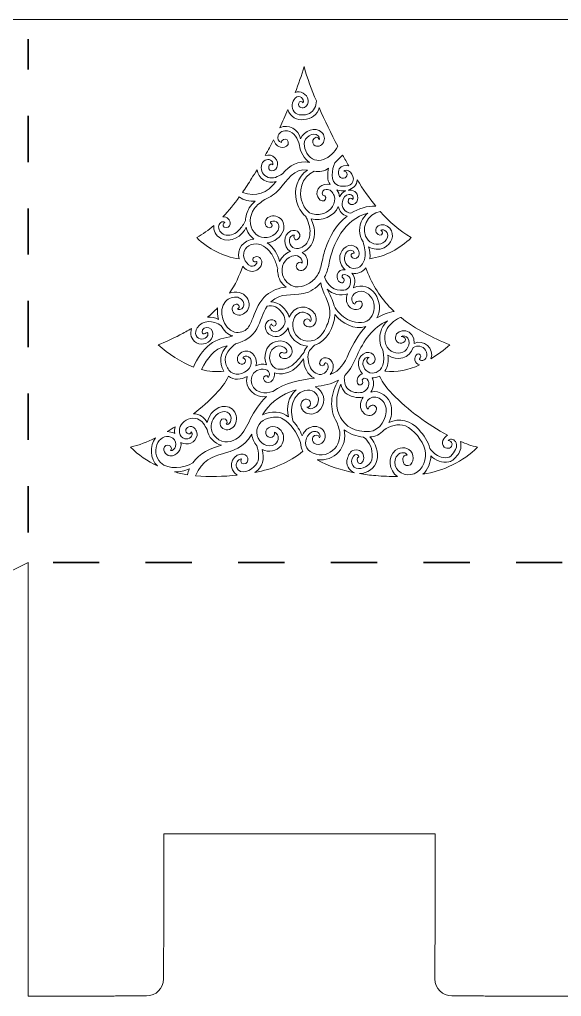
# Model space of a CAD drawing. Extents: x 8 to 992, y -718 to -282.
# Drawn here: x 504.6 to 745.9, y -717.6 to -282.5 of the extents above; entities that cross this region are included whole.
import ezdxf

# ---------------------------------------------------------------- set-up
doc = ezdxf.new("R2010")
doc.units = 0
doc.header["$MEASUREMENT"] = 0
doc.linetypes.add('AI-Linetype-1', pattern=[41.240002, 20.620001, -20.620001])
doc.linetypes.add('AI-Linetype-5', pattern=[41.240002, 20.620001, -20.620001])
doc.layers.add('Layer 1', color=7, linetype='Continuous')

# ---------------------------------------------------------------- blocks, each defined once
blk = doc.blocks.new('block 2')
at = {"layer": 'Layer 1', "lineweight": 0}
for points, knots in [([(515.73, -282.5), (515.73, -282.5), (265.73, -282.5), (265.73, -282.5), (265.73, -282.5), (259.42, -282.5), (259.42, -282.5), (259.42, -282.5), (27.54, -282.5), (27.54, -282.5), (27.54, -282.5), (27.54, -282.87), (27.54, -282.87), (27.54, -282.87), (26.18, -282.87), (26.18, -282.87), (26.18, -282.87), (25.18, -282.87), (25.18, -282.87), (25.18, -282.87), (7.77, -306.87), (7.77, -306.87), (7.77, -306.87), (7.77, -496.34), (7.77, -496.34), (7.77, -496.34), (25.18, -524.27), (25.18, -524.27), (25.18, -524.27), (25.32, -524.27), (25.32, -524.27), (25.32, -524.27), (26.18, -525.99), (26.18, -525.99), (26.18, -525.99), (34.86, -543.34), (34.86, -543.34), (34.86, -543.34), (85.76, -645.13), (85.76, -645.13), (85.76, -645.13), (85.76, -693.41), (85.76, -693.41), (85.76, -693.61), (85.77, -693.82), (85.77, -694.03), (85.63, -694.61), (85.55, -695.21), (85.55, -695.84), (85.55, -695.84), (85.55, -710.03), (85.55, -710.03), (85.55, -714.23), (88.95, -717.64), (93.15, -717.64), (93.15, -717.64), (107.35, -717.64), (107.35, -717.64), (107.77, -717.64), (108.17, -717.6), (108.57, -717.53), (109.02, -717.56), (109.47, -717.57), (109.93, -717.57), (109.93, -717.57), (182.44, -717.57), (182.44, -717.57), (182.85, -717.57), (183.25, -717.56), (183.65, -717.54), (184.03, -717.6), (184.41, -717.64), (184.8, -717.64), (184.8, -717.64), (199, -717.64), (199, -717.64), (203.2, -717.64), (206.61, -714.23), (206.61, -710.03), (206.61, -710.03), (206.61, -695.84), (206.61, -695.84), (206.61, -695.55), (206.59, -695.26), (206.55, -694.98), (206.59, -694.48), (206.61, -693.97), (206.61, -693.47), (206.61, -693.47), (206.61, -645.13), (206.61, -645.13), (206.61, -645.13), (257.49, -543.34), (257.49, -543.34), (257.49, -543.34), (259.42, -539.47), (259.42, -539.47), (259.42, -539.47), (267.05, -524.22), (267.05, -524.22), (267.05, -524.22), (267.05, -645.13), (267.05, -645.13), (267.05, -645.13), (363.74, -645.13), (363.75, -645.13), (364.02, -645.13), (364.29, -645.12), (364.55, -645.11), (365.04, -645.21), (365.55, -645.26), (366.07, -645.26), (366.07, -645.26), (380.27, -645.26), (380.27, -645.26), (384.47, -645.26), (387.87, -641.85), (387.87, -637.65), (387.87, -637.65), (387.87, -623.46), (387.87, -623.46), (387.87, -623.13), (387.85, -622.81), (387.81, -622.5), (387.84, -621.97), (387.86, -621.44), (387.86, -620.9), (387.86, -620.9), (387.86, -584.65), (387.86, -584.65), (387.86, -584.65), (508.4, -524.37), (508.4, -524.37), (508.4, -524.37), (508.4, -717.57), (508.4, -717.57), (508.4, -717.57), (544.66, -717.57), (544.66, -717.57), (545.56, -717.58), (546.45, -717.52), (547.33, -717.43), (547.33, -717.43), (561.11, -717.43), (561.11, -717.43), (565.31, -717.43), (568.72, -714.02), (568.72, -709.82), (568.72, -709.82), (568.72, -696.14), (568.72, -696.14), (568.82, -695.26), (568.87, -694.37), (568.88, -693.47), (568.88, -693.47), (568.88, -645.13), (568.88, -645.13), (568.88, -645.13), (689.73, -645.13), (689.73, -645.13), (689.73, -645.13), (689.73, -693.41), (689.73, -693.41), (689.73, -693.61), (689.74, -693.8), (689.74, -694), (689.63, -694.53), (689.56, -695.07), (689.56, -695.63), (689.56, -695.63), (689.56, -709.82), (689.56, -709.82), (689.56, -714.02), (692.97, -717.43), (697.17, -717.43), (697.17, -717.43), (711.26, -717.43), (711.26, -717.43), (712.13, -717.52), (713, -717.57), (713.89, -717.57), (713.89, -717.57), (750.19, -717.57), (750.19, -717.57), (750.19, -717.57), (750.19, -524.22), (750.19, -524.22), (750.19, -524.22), (871.01, -584.63), (871.01, -584.63), (871.01, -584.64), (871.02, -620.96), (871.01, -620.96), (871.01, -621.36), (871.02, -621.76), (871.04, -622.16), (870.99, -622.52), (870.96, -622.88), (870.96, -623.25), (870.96, -623.25), (870.96, -637.44), (870.96, -637.44), (870.96, -641.64), (874.36, -645.05), (878.56, -645.05), (878.56, -645.05), (892.76, -645.05), (892.76, -645.05), (892.87, -645.05), (892.97, -645.04), (893.07, -645.03), (893.77, -645.09), (894.47, -645.13), (895.18, -645.13), (895.18, -645.13), (991.86, -645.13), (991.86, -645.13), (991.86, -645.13), (991.86, -282.5), (991.86, -282.5), (991.86, -282.5), (515.73, -282.5), (515.73, -282.5)], [0, 0, 0, 0, 1, 1, 1, 2, 2, 2, 3, 3, 3, 4, 4, 4, 5, 5, 5, 6, 6, 6, 7, 7, 7, 8, 8, 8, 9, 9, 9, 10, 10, 10, 11, 11, 11, 12, 12, 12, 13, 13, 13, 14, 14, 14, 15, 15, 15, 16, 16, 16, 17, 17, 17, 18, 18, 18, 19, 19, 19, 20, 20, 20, 21, 21, 21, 22, 22, 22, 23, 23, 23, 24, 24, 24, 25, 25, 25, 26, 26, 26, 27, 27, 27, 28, 28, 28, 29, 29, 29, 30, 30, 30, 31, 31, 31, 32, 32, 32, 33, 33, 33, 34, 34, 34, 35, 35, 35, 36, 36, 36, 37, 37, 37, 38, 38, 38, 39, 39, 39, 40, 40, 40, 41, 41, 41, 42, 42, 42, 43, 43, 43, 44, 44, 44, 45, 45, 45, 46, 46, 46, 47, 47, 47, 48, 48, 48, 49, 49, 49, 50, 50, 50, 51, 51, 51, 52, 52, 52, 53, 53, 53, 54, 54, 54, 55, 55, 55, 56, 56, 56, 57, 57, 57, 58, 58, 58, 59, 59, 59, 60, 60, 60, 61, 61, 61, 62, 62, 62, 63, 63, 63, 64, 64, 64, 65, 65, 65, 66, 66, 66, 67, 67, 67, 68, 68, 68, 69, 69, 69, 70, 70, 70, 71, 71, 71, 72, 72, 72, 73, 73, 73, 74, 74, 74, 74]), ([(631.42, -321.72), (632.73, -321.16), (633.24, -319.68), (633.06, -318.35), (632.68, -315.61), (629.68, -313.98), (627.29, -315.04), (628.86, -311.23), (630.19, -307.34), (631.28, -303.36), (632.68, -308.64), (634.68, -313.74), (636.79, -318.77), (636.79, -320.99), (635.68, -323.27), (633.66, -324.3), (631.69, -325.3), (628.42, -325.44), (626.89, -323.57), (625.44, -321.8), (625.79, -318.99), (627.4, -317.45), (628.25, -316.63), (629.29, -316.49), (630.21, -317.28), (630.84, -317.8), (631.27, -318.79), (630.84, -319.55), (630.5, -318.87), (629.28, -318.78), (628.95, -319.73), (628.44, -321.23), (630.11, -322.28), (631.42, -321.72)], [0, 0, 0, 0, 1, 1, 1, 2, 2, 2, 3, 3, 3, 4, 4, 4, 5, 5, 5, 6, 6, 6, 7, 7, 7, 8, 8, 8, 9, 9, 9, 10, 10, 10, 11, 11, 11, 11]), ([(624.13, -322.64), (625.97, -329.37), (636.68, -328.07), (638.02, -321.7), (640.53, -327.55), (643.29, -333.3), (646.3, -338.91), (643.75, -344.14), (636.4, -348.42), (632.57, -342), (631.87, -340.76), (631.37, -339.25), (631.31, -337.81), (631.28, -335.21), (635.43, -332.07), (637.63, -334.24), (638.08, -334.73), (638.24, -335.48), (637.99, -336.1), (638.01, -335.37), (637.43, -334.87), (636.71, -334.96), (635.15, -335.15), (634.61, -337.23), (635.66, -338.31), (636.98, -339.67), (639.15, -338.74), (639.92, -337.29), (640.69, -335.84), (640.38, -333.96), (639.27, -332.77), (636.14, -329.7), (631.41, -332.17), (629.74, -335.59), (628.8, -331.51), (624.41, -328.83), (620.44, -330.69), (621.73, -328.03), (622.96, -325.35), (624.13, -322.64)], [0, 0, 0, 0, 1, 1, 1, 2, 2, 2, 3, 3, 3, 4, 4, 4, 5, 5, 5, 6, 6, 6, 7, 7, 7, 8, 8, 8, 9, 9, 9, 10, 10, 10, 11, 11, 11, 12, 12, 12, 13, 13, 13, 13]), ([(613.96, -345.18), (615.53, -344.29), (617.68, -345.18), (617.46, -347.16), (617.23, -346.9), (616.86, -346.77), (616.44, -346.94), (615.36, -347.37), (615.22, -348.86), (616.12, -349.58), (617.25, -350.49), (618.72, -349.43), (619.19, -348.34), (620.62, -345.14), (617.1, -341.98), (614, -343.05), (615.29, -340.75), (616.54, -338.42), (617.75, -336.07), (618.13, -337.81), (619.47, -339.29), (621.49, -339.42), (622.87, -339.51), (624.57, -338.63), (624.27, -337.02), (623.99, -335.44), (622.13, -335.31), (621.33, -336.52), (621.13, -336.81), (621.14, -337.09), (621.26, -337.32), (619.91, -337), (619.27, -335.4), (619.78, -334.17), (620.41, -332.48), (622.26, -331.83), (623.93, -332.09), (627.08, -332.59), (628.44, -335.68), (629.28, -338.49), (629.64, -341.47), (631.2, -344.49), (633.71, -346.15), (628.65, -345.13), (624.89, -347.55), (621.63, -351.17), (620.63, -351.75), (619.64, -352.4), (618.54, -352.79), (616.4, -353.56), (613.93, -352.74), (612.82, -350.73), (611.83, -348.95), (612.02, -346.24), (613.96, -345.18)], [0, 0, 0, 0, 1, 1, 1, 2, 2, 2, 3, 3, 3, 4, 4, 4, 5, 5, 5, 6, 6, 6, 7, 7, 7, 8, 8, 8, 9, 9, 9, 10, 10, 10, 11, 11, 11, 12, 12, 12, 13, 13, 13, 14, 14, 14, 15, 15, 15, 16, 16, 16, 17, 17, 17, 18, 18, 18, 18]), ([(648.48, -342.91), (649.37, -344.51), (650.27, -346.09), (651.19, -347.66), (649.67, -347.15), (647.87, -347.58), (646.99, -349), (646.06, -350.51), (646.63, -353.5), (648.92, -353.21), (650.78, -352.94), (651.09, -350.09), (648.98, -350.06), (649.48, -349.43), (650.45, -349.54), (651.09, -349.87), (652.32, -350.49), (653.22, -352.08), (653.25, -353.44), (653.35, -356.97), (648.88, -357.24), (646.46, -356.38), (642.56, -354.86), (643.75, -349.28), (645.07, -346.26), (646.15, -345.2), (647.22, -344.11), (648.24, -342.99), (648.32, -342.96), (648.4, -342.94), (648.48, -342.91)], [0, 0, 0, 0, 1, 1, 1, 2, 2, 2, 3, 3, 3, 4, 4, 4, 5, 5, 5, 6, 6, 6, 7, 7, 7, 8, 8, 8, 9, 9, 9, 10, 10, 10, 10]), ([(607.94, -353.32), (608.76, -352.01), (609.56, -350.69), (610.35, -349.37), (610.81, -353.24), (615.14, -356.02), (618.83, -354.66), (614.88, -359.97), (610.1, -361.51), (603.82, -359.61), (605.25, -357.55), (606.61, -355.44), (607.94, -353.32)], [0, 0, 0, 0, 1, 1, 1, 2, 2, 2, 3, 3, 3, 4, 4, 4, 4]), ([(627.96, -363.36), (628.6, -365.8), (629.89, -368.52), (631.98, -370.09), (632.26, -370.66), (632.57, -371.23), (632.8, -371.79), (633.31, -373.04), (633.7, -374.37), (633.87, -375.72), (634.17, -378.17), (633.67, -380.96), (631.89, -382.78), (630.27, -384.43), (627.3, -385.41), (625.59, -383.35), (624.78, -382.36), (624.41, -380.93), (625.02, -379.74), (625.43, -378.97), (626.02, -378.42), (627, -378.5), (626.68, -378.95), (626.76, -379.58), (626.99, -380.07), (627.2, -380.56), (627.93, -380.75), (628.37, -380.49), (629.45, -379.86), (629.7, -378.48), (629.03, -377.44), (628.26, -376.24), (626.59, -376.15), (625.4, -376.68), (621.7, -378.31), (622, -383.8), (625.19, -385.75), (623.02, -386.53), (621.36, -388.22), (620.42, -390.26), (619.46, -387.02), (617.74, -383.85), (614.86, -381.95), (617.91, -381.6), (621.07, -379.5), (622.08, -376.49), (622.68, -374.59), (622.27, -372.42), (620.73, -371.1), (619.23, -369.82), (616.85, -369.51), (615.19, -370.68), (613.61, -371.8), (613.35, -374.87), (615.72, -375.22), (617.09, -375.41), (617.64, -373.61), (616.29, -373.11), (615.95, -372.98), (616.51, -372.55), (616.59, -372.49), (617.58, -371.92), (618.96, -372.32), (619.63, -373.21), (620.78, -374.76), (619.72, -376.79), (618.47, -377.89), (615.64, -380.4), (611.41, -380.29), (609.01, -377.26), (606.64, -374.27), (606.92, -369.88), (609.06, -366.86), (610.27, -365.13), (612.05, -363.88), (613.75, -362.66), (616.3, -361.74), (618.49, -360.07), (620.34, -358), (623.62, -354.27), (627, -348.45), (632.79, -349.57), (628.39, -352.51), (626.53, -358.33), (627.96, -363.36)], [0, 0, 0, 0, 1, 1, 1, 2, 2, 2, 3, 3, 3, 4, 4, 4, 5, 5, 5, 6, 6, 6, 7, 7, 7, 8, 8, 8, 9, 9, 9, 10, 10, 10, 11, 11, 11, 12, 12, 12, 13, 13, 13, 14, 14, 14, 15, 15, 15, 16, 16, 16, 17, 17, 17, 18, 18, 18, 19, 19, 19, 20, 20, 20, 21, 21, 21, 22, 22, 22, 23, 23, 23, 24, 24, 24, 25, 25, 25, 26, 26, 26, 27, 27, 27, 28, 28, 28, 28]), ([(642.85, -356.04), (639.56, -354.85), (635.8, -358.09), (637.38, -361.51), (637.82, -362.47), (639.02, -363.68), (640.19, -363.2), (641.61, -362.62), (641.01, -360.69), (639.62, -360.7), (638.83, -359.51), (639.9, -358.23), (641.17, -358.13), (642.84, -357.94), (644.21, -359.45), (644.69, -360.91), (645.82, -364.38), (643.25, -367.74), (640.05, -368.82), (638.31, -369.4), (636.14, -369.54), (634.41, -368.84), (632.64, -368.14), (631.53, -366.26), (630.78, -364.6), (628.26, -359.35), (630.23, -352.39), (635.79, -350.08), (638.02, -350.45), (640.4, -350.03), (642.25, -348.69), (641.64, -351.1), (641.5, -353.84), (642.85, -356.04)], [0, 0, 0, 0, 1, 1, 1, 2, 2, 2, 3, 3, 3, 4, 4, 4, 5, 5, 5, 6, 6, 6, 7, 7, 7, 8, 8, 8, 9, 9, 9, 10, 10, 10, 11, 11, 11, 11]), ([(655, -353.92), (657.55, -357.98), (660.25, -361.94), (663.27, -365.66), (659.47, -365.38), (655.54, -366.69), (652.19, -368.8), (649.51, -368.47), (647.69, -366.12), (648.39, -363.49), (648.74, -362.13), (649.69, -360.51), (651.27, -360.41), (651.92, -360.37), (652.68, -360.63), (653.03, -361.21), (653.28, -361.63), (653.32, -362.29), (652.95, -362.65), (652.65, -361.86), (651.34, -361.67), (651.03, -362.7), (650.63, -364.04), (651.79, -365.17), (653.13, -364.9), (654.51, -364.63), (655.31, -363.15), (655.28, -361.84), (655.24, -359.41), (652.99, -358.23), (650.9, -358.51), (653.06, -357.83), (654.83, -356.22), (655, -353.92)], [0, 0, 0, 0, 1, 1, 1, 2, 2, 2, 3, 3, 3, 4, 4, 4, 5, 5, 5, 6, 6, 6, 7, 7, 7, 8, 8, 8, 9, 9, 9, 10, 10, 10, 11, 11, 11, 11]), ([(645.96, -358.42), (647.22, -358.85), (648.61, -358.98), (649.93, -358.74), (648.67, -359.21), (647.71, -360.26), (647.11, -361.46), (646.96, -360.38), (646.58, -359.32), (645.96, -358.42)], [0, 0, 0, 0, 1, 1, 1, 2, 2, 2, 3, 3, 3, 3]), ([(596.08, -372.89), (595.24, -373.02), (594.86, -374.33), (595.76, -374.93), (596.85, -375.64), (598.22, -374.84), (598.43, -373.62), (598.75, -371.79), (596.8, -370.28), (595.13, -370.39), (597.8, -367.62), (600.21, -364.62), (602.46, -361.51), (604.48, -362.97), (607.05, -363.53), (609.55, -363.45), (608.53, -364.31), (607.61, -365.29), (606.88, -366.44), (605.83, -368.12), (605.25, -370.1), (605.19, -372.08), (604.56, -373.61), (603.42, -375.1), (602.39, -376.2), (600.91, -377.79), (598.76, -378.9), (596.55, -378.51), (594.84, -378.21), (593.11, -376.68), (593.25, -374.81), (593.29, -373.42), (594.73, -371.83), (596.08, -372.89)], [0, 0, 0, 0, 1, 1, 1, 2, 2, 2, 3, 3, 3, 4, 4, 4, 5, 5, 5, 6, 6, 6, 7, 7, 7, 8, 8, 8, 9, 9, 9, 10, 10, 10, 11, 11, 11, 11]), ([(646.52, -365.84), (646.92, -367.81), (648.47, -369.53), (650.43, -370.03), (645.54, -373.76), (642.6, -379.2), (640.71, -384.92), (640.02, -387.03), (639.57, -389.18), (639.08, -391.34), (638.63, -393.34), (638.06, -395.34), (636.83, -397.02), (635.71, -398.54), (634.19, -399.8), (632.47, -400.59), (630.83, -401.34), (629.11, -401.53), (627.35, -401.58), (624.74, -400.68), (622.47, -399.02), (621.71, -396.16), (620.85, -392.92), (622.51, -389.02), (625.8, -387.9), (628.08, -387.05), (630.75, -388.35), (630.51, -390.99), (630.34, -390.71), (630.06, -390.53), (629.67, -390.55), (627.69, -390.7), (627.09, -393.25), (628.97, -394.13), (630.89, -395.03), (632.53, -393.12), (632.83, -391.38), (633.17, -389.38), (632.13, -387.28), (630.45, -386.19), (633.79, -384.95), (635.81, -381.53), (635.93, -378.06), (636.04, -375.71), (635.38, -373.46), (634.47, -371.31), (639.01, -372.6), (644.77, -370.2), (646.52, -365.84)], [0, 0, 0, 0, 1, 1, 1, 2, 2, 2, 3, 3, 3, 4, 4, 4, 5, 5, 5, 6, 6, 6, 7, 7, 7, 8, 8, 8, 9, 9, 9, 10, 10, 10, 11, 11, 11, 12, 12, 12, 13, 13, 13, 14, 14, 14, 15, 15, 15, 16, 16, 16, 16]), ([(657.58, -381.52), (658.3, -383.77), (658.7, -386.28), (658.36, -388.64), (657.93, -391.21), (656.18, -393.54), (653.36, -393.34), (651.01, -393.18), (649.26, -391.05), (649.28, -388.74), (649.28, -387.49), (649.82, -386.09), (650.99, -385.5), (651.98, -384.93), (653.41, -385.27), (653.68, -386.48), (653.67, -386.52), (653.66, -386.55), (653.66, -386.58), (653.01, -386.29), (652.06, -386.93), (652.3, -387.84), (652.71, -389.39), (654.73, -389.32), (655.47, -388.09), (656.28, -386.74), (655.69, -384.91), (654.53, -383.96), (651.54, -381.5), (647.83, -384.48), (647.29, -387.66), (646.9, -389.97), (647.81, -392.47), (649.55, -394.02), (648.02, -393.72), (646.41, -394.41), (646.11, -396.05), (645.84, -397.4), (646.2, -399), (647.5, -399.67), (648.83, -400.36), (649.98, -398.28), (648.64, -397.66), (648.27, -397.49), (648.21, -397.04), (648.25, -396.66), (648.31, -396.11), (648.56, -396.03), (649.1, -396.06), (650.1, -396.11), (651.45, -396.72), (651.83, -397.71), (652.23, -398.74), (652.01, -400.35), (651.54, -401.34), (651.05, -402.35), (650.13, -402.85), (649.06, -403.02), (644.81, -403.68), (641.58, -400.98), (640.47, -397.15), (641.3, -395.55), (641.88, -393.79), (642.3, -391.92), (644.13, -382.08), (649.19, -371.48), (659.65, -368.74), (658.73, -369.55), (657.95, -370.51), (657.38, -371.45), (655.52, -374.5), (655.48, -378.56), (657.58, -381.52)], [0, 0, 0, 0, 1, 1, 1, 2, 2, 2, 3, 3, 3, 4, 4, 4, 5, 5, 5, 6, 6, 6, 7, 7, 7, 8, 8, 8, 9, 9, 9, 10, 10, 10, 11, 11, 11, 12, 12, 12, 13, 13, 13, 14, 14, 14, 15, 15, 15, 16, 16, 16, 17, 17, 17, 18, 18, 18, 19, 19, 19, 20, 20, 20, 21, 21, 21, 22, 22, 22, 23, 23, 23, 24, 24, 24, 24]), ([(679.04, -379.64), (674.01, -384.58), (667.52, -387.95), (660.54, -389.09), (660.82, -387.32), (660.62, -385.47), (660.05, -383.76), (662.1, -384.94), (664.67, -385.2), (666.91, -384.18), (670.16, -382.7), (672.06, -378.31), (669.42, -375.39), (668.19, -374.03), (665.99, -373.3), (664.35, -374.4), (662.71, -375.5), (662.99, -378.08), (665, -378.53), (666.41, -378.85), (666.76, -376.76), (665.42, -376.36), (665.57, -376.41), (665.64, -376.21), (665.9, -376.13), (666.89, -375.87), (667.85, -376.65), (668.27, -377.49), (668.93, -378.82), (668.27, -380.43), (667.25, -381.37), (665.16, -383.31), (661.58, -382.8), (659.78, -380.75), (655.75, -376.31), (659.73, -368.55), (665.26, -368.03), (669.23, -372.57), (673.81, -376.62), (679.04, -379.64)], [0, 0, 0, 0, 1, 1, 1, 2, 2, 2, 3, 3, 3, 4, 4, 4, 5, 5, 5, 6, 6, 6, 7, 7, 7, 8, 8, 8, 9, 9, 9, 10, 10, 10, 11, 11, 11, 12, 12, 12, 13, 13, 13, 13]), ([(591.14, -374.18), (590.74, -376.52), (592.14, -378.82), (594.19, -379.98), (598.47, -382.36), (603.85, -379.16), (605.48, -374.98), (605.96, -377.02), (607.18, -379.01), (608.87, -380.27), (604.55, -380.6), (600.99, -384.82), (602.38, -389.15), (595.26, -388.06), (588.64, -384.67), (583.52, -379.64), (586.23, -378.07), (588.77, -376.22), (591.14, -374.18)], [0, 0, 0, 0, 1, 1, 1, 2, 2, 2, 3, 3, 3, 4, 4, 4, 5, 5, 5, 6, 6, 6, 6]), ([(600.58, -409.36), (598.64, -410.21), (599.05, -412.89), (600.7, -413.78), (602.61, -414.81), (604.9, -413.74), (606.03, -412.07), (607.2, -410.33), (607.05, -408.05), (605.84, -406.38), (604.14, -403.95), (600.79, -403.3), (598.12, -404.33), (600.61, -400.63), (602.56, -396.59), (603.97, -392.32), (605.19, -393.89), (606.91, -394.95), (608.89, -394.6), (610.74, -394.28), (612.4, -392.71), (612.48, -390.77), (612.56, -388.9), (610.67, -387.33), (608.95, -388.46), (607.78, -389.23), (608.96, -391.08), (610.13, -390.3), (610.44, -390.08), (610.2, -391.1), (610.17, -391.17), (609.74, -392.12), (608.57, -392.64), (607.58, -392.31), (606.15, -391.86), (605.08, -390.22), (604.63, -388.86), (603.6, -385.78), (605.67, -382.96), (608.79, -382.48), (611.91, -382.01), (614.83, -384.09), (616.57, -386.49), (617.59, -387.9), (618.3, -389.5), (618.85, -391.14), (619.09, -391.88), (619.33, -392.62), (619.57, -393.36), (619.51, -393.96), (619.5, -394.57), (619.56, -395.17), (619.81, -397.73), (621.18, -400.2), (623.28, -401.7), (620.05, -401.9), (616.95, -403.24), (614.48, -405.32), (611.35, -407.92), (610.01, -411.54), (608.59, -415.23), (607.97, -416.84), (607.29, -418.54), (606.19, -419.9), (604.8, -421.58), (602.57, -422.24), (600.32, -421.71), (595.38, -420.33), (592.7, -411.84), (596.35, -408.06), (597.69, -406.67), (599.79, -405.76), (601.74, -406.23), (603.26, -406.6), (604.75, -408.1), (604.43, -409.78), (604.24, -410.88), (603.06, -412.09), (601.89, -411.69), (601.62, -411.54), (601.52, -411.49), (601.75, -411.39), (603.13, -410.79), (601.95, -408.77), (600.58, -409.36)], [0, 0, 0, 0, 1, 1, 1, 2, 2, 2, 3, 3, 3, 4, 4, 4, 5, 5, 5, 6, 6, 6, 7, 7, 7, 8, 8, 8, 9, 9, 9, 10, 10, 10, 11, 11, 11, 12, 12, 12, 13, 13, 13, 14, 14, 14, 15, 15, 15, 16, 16, 16, 17, 17, 17, 18, 18, 18, 19, 19, 19, 20, 20, 20, 21, 21, 21, 22, 22, 22, 23, 23, 23, 24, 24, 24, 25, 25, 25, 26, 26, 26, 27, 27, 27, 28, 28, 28, 28]), ([(663.66, -415.43), (667.6, -408.71), (661.25, -398.02), (653.25, -402.07), (654.07, -400.04), (654.31, -397.1), (652.52, -395.47), (654.93, -395.94), (657.33, -395), (658.86, -393.11), (661.09, -399.54), (664.58, -405.43), (669.26, -410.41), (669.95, -411.14), (670.67, -411.85), (671.4, -412.54), (668.65, -412.9), (665.92, -414.07), (663.66, -415.43)], [0, 0, 0, 0, 1, 1, 1, 2, 2, 2, 3, 3, 3, 4, 4, 4, 5, 5, 5, 6, 6, 6, 6]), ([(633.36, -419.44), (636.49, -419.67), (637.49, -416.1), (636.22, -413.79), (633.24, -408.97), (626.68, -409.75), (624.69, -415.04), (623.61, -411.57), (620.31, -408.12), (616.47, -408.3), (621.37, -403.9), (625.46, -405.66), (631.06, -404.57), (633.99, -403.9), (636.8, -402.13), (638.69, -399.84), (639.41, -404.28), (642.66, -407.99), (642.83, -412.56), (642.89, -414.97), (642.19, -417.36), (641.13, -419.5), (639.2, -423.71), (636.05, -426.78), (631.13, -425.42), (627.28, -424.27), (625.28, -419.65), (626.68, -415.96), (627.51, -413.78), (629.6, -412.24), (631.97, -413.07), (632.99, -413.43), (633.99, -414.21), (634.38, -415.26), (634.61, -415.85), (634.64, -416.72), (633.99, -417.05), (633.96, -415.3), (631.51, -415.44), (631.16, -416.97), (630.86, -418.29), (632.16, -419.35), (633.36, -419.44)], [0, 0, 0, 0, 1, 1, 1, 2, 2, 2, 3, 3, 3, 4, 4, 4, 5, 5, 5, 6, 6, 6, 7, 7, 7, 8, 8, 8, 9, 9, 9, 10, 10, 10, 11, 11, 11, 12, 12, 12, 13, 13, 13, 14, 14, 14, 14]), ([(641.62, -402.61), (643.91, -404.89), (647.67, -405.77), (650.71, -404.63), (649.63, -406.74), (650.12, -409.49), (652.04, -410.97), (653.96, -412.44), (657.55, -411.77), (657.17, -408.83), (657.13, -408.44), (656.75, -408.07), (656.38, -407.97), (655.4, -407.65), (653.98, -408.16), (653.87, -409.27), (653.11, -408.97), (652.67, -408.15), (652.54, -407.37), (652.32, -405.94), (653.3, -404.7), (654.5, -404.06), (657.64, -402.38), (660.85, -404.78), (662.03, -407.71), (663.14, -410.48), (662.55, -414.06), (660.27, -416.08), (657.69, -418.38), (653.43, -417.58), (650.64, -416.1), (648.1, -414.74), (646, -412.55), (644.67, -409.98), (644.09, -407.47), (642.74, -405), (641.62, -402.61)], [0, 0, 0, 0, 1, 1, 1, 2, 2, 2, 3, 3, 3, 4, 4, 4, 5, 5, 5, 6, 6, 6, 7, 7, 7, 8, 8, 8, 9, 9, 9, 10, 10, 10, 11, 11, 11, 12, 12, 12, 12]), ([(593.2, -416.05), (591.72, -415.25), (589.93, -414.91), (588.24, -415.1), (589.84, -413.79), (591.37, -412.4), (592.81, -410.91), (592.5, -412.63), (592.71, -414.31), (593.2, -416.05)], [0, 0, 0, 0, 1, 1, 1, 2, 2, 2, 3, 3, 3, 3]), ([(600.83, -426.89), (604.84, -425.87), (608.27, -423.92), (610.31, -420.2), (612.09, -417), (612.71, -413.23), (614.81, -410.2), (616.04, -409.86), (617.43, -409.91), (618.58, -410.5), (620.52, -411.51), (622.42, -413.86), (622.78, -416.04), (622.98, -417.34), (622.62, -418.51), (621.78, -419.51), (621.13, -420.29), (620.22, -421.25), (619.19, -421.49), (618.28, -421.7), (617.24, -421.35), (616.62, -420.66), (616.1, -420.1), (615.78, -419.11), (616.34, -418.48), (616.57, -418.25), (616.83, -418.35), (616.83, -418.06), (616.84, -419.4), (618.94, -419.45), (618.92, -418.1), (618.89, -416.78), (617.66, -415.93), (616.38, -416.2), (615.03, -416.47), (614.09, -417.72), (614.01, -419.07), (613.83, -421.93), (616.74, -424.05), (619.43, -423.64), (621.37, -423.34), (623.18, -421.74), (624.17, -419.86), (624.83, -424.14), (628.34, -427.67), (632.87, -427.95), (632.11, -428.74), (631.52, -429.65), (631.27, -430.73), (630.19, -432.09), (629.17, -433.49), (627.97, -434.75), (626.84, -435.93), (625.53, -437.01), (624, -437.62), (622.34, -438.28), (620.09, -438.63), (618.45, -437.75), (615.27, -436.04), (615.1, -430.78), (617.92, -428.7), (619.18, -427.76), (620.86, -427.57), (622.24, -428.37), (622.79, -428.69), (623.47, -429.26), (623.61, -429.92), (623.84, -430.95), (622.83, -431.32), (622.04, -430.92), (620.67, -430.21), (619.73, -432.19), (620.97, -433), (622.5, -434.01), (624.66, -433.51), (625.57, -431.9), (626.5, -430.27), (625.85, -428.43), (624.56, -427.2), (621.84, -424.61), (617.49, -425.39), (615.33, -428.27), (613.66, -430.5), (613.47, -433.68), (614.58, -436.23), (613.04, -435.82), (611.31, -436), (609.87, -436.69), (610.84, -433.56), (608.48, -429.71), (604.97, -430.22), (603.07, -430.53), (601.2, -432.36), (601.68, -434.42), (601.92, -435.46), (602.93, -436.24), (604.01, -435.95), (604.85, -435.74), (605.59, -434.74), (605.05, -433.92), (604.81, -433.57), (604.38, -433.3), (603.96, -433.38), (604.41, -432.44), (605.71, -432.13), (606.57, -432.69), (608.01, -433.56), (608.1, -435.47), (607.46, -436.85), (606.1, -439.78), (601.44, -441.7), (598.7, -439.5), (597.47, -438.52), (596.62, -436.74), (596.3, -435.23), (595.63, -431.77), (598.29, -428.86), (600.83, -426.89)], [0, 0, 0, 0, 1, 1, 1, 2, 2, 2, 3, 3, 3, 4, 4, 4, 5, 5, 5, 6, 6, 6, 7, 7, 7, 8, 8, 8, 9, 9, 9, 10, 10, 10, 11, 11, 11, 12, 12, 12, 13, 13, 13, 14, 14, 14, 15, 15, 15, 16, 16, 16, 17, 17, 17, 18, 18, 18, 19, 19, 19, 20, 20, 20, 21, 21, 21, 22, 22, 22, 23, 23, 23, 24, 24, 24, 25, 25, 25, 26, 26, 26, 27, 27, 27, 28, 28, 28, 29, 29, 29, 30, 30, 30, 31, 31, 31, 32, 32, 32, 33, 33, 33, 34, 34, 34, 35, 35, 35, 36, 36, 36, 37, 37, 37, 38, 38, 38, 39, 39, 39, 39]), ([(575.95, -423.01), (577.73, -422.09), (579.49, -421.1), (581.21, -420.05), (580.34, -422.39), (580.98, -425.1), (583.33, -426.44), (585.96, -427.94), (589.63, -426.66), (590.53, -423.7), (590.99, -422.23), (590.51, -420.37), (588.92, -419.84), (587.49, -419.36), (585.62, -420.04), (585.87, -421.78), (585.96, -422.38), (586.77, -422.71), (587.27, -422.4), (587.52, -422.24), (587.86, -421.83), (588.18, -421.94), (588.65, -422.11), (588.5, -422.87), (588.37, -423.23), (587.4, -425.44), (584.23, -425.42), (583.23, -423.23), (582.71, -422.1), (583.05, -420.85), (583.69, -419.86), (586.11, -416.12), (591, -416.45), (594.28, -418.75), (595.45, -420.97), (597.24, -422.83), (599.58, -423.45), (596.05, -424.36), (592.4, -424.87), (589.4, -427.17), (586.15, -429.73), (583.66, -433.49), (582.07, -437.29), (576.3, -435.09), (570.96, -431.37), (566.33, -427.39), (569.6, -426.06), (572.82, -424.63), (575.95, -423.01)], [0, 0, 0, 0, 1, 1, 1, 2, 2, 2, 3, 3, 3, 4, 4, 4, 5, 5, 5, 6, 6, 6, 7, 7, 7, 8, 8, 8, 9, 9, 9, 10, 10, 10, 11, 11, 11, 12, 12, 12, 13, 13, 13, 14, 14, 14, 15, 15, 15, 16, 16, 16, 16]), ([(644.19, -436.2), (643.91, -434.67), (642.79, -433.34), (641.19, -433.15), (639.62, -432.96), (638.21, -434.11), (638.24, -435.71), (638.27, -437.16), (640.53, -437.11), (640.5, -435.65), (640.48, -435.05), (641.4, -435.51), (641.59, -435.71), (642.63, -437.07), (641.71, -439.08), (640.43, -439.94), (638.43, -441.34), (635.93, -440.2), (634.66, -438.37), (633.33, -436.46), (632.66, -433.23), (633.26, -430.96), (633.65, -429.5), (634.96, -428.6), (635.99, -427.6), (641.45, -425.91), (644.73, -419.37), (645.07, -413.88), (647.98, -418.09), (653.84, -420.7), (658.85, -419.28), (655.44, -422.75), (653.11, -427.03), (651.12, -431.42), (649.34, -435.45), (647.32, -439.03), (642.98, -440.62), (643.97, -439.39), (644.48, -437.8), (644.19, -436.2)], [0, 0, 0, 0, 1, 1, 1, 2, 2, 2, 3, 3, 3, 4, 4, 4, 5, 5, 5, 6, 6, 6, 7, 7, 7, 8, 8, 8, 9, 9, 9, 10, 10, 10, 11, 11, 11, 12, 12, 12, 13, 13, 13, 13]), ([(666.33, -429.55), (669.23, -441.38), (658.65, -442.45), (657.54, -436.15), (657.32, -434.62), (658.48, -432.43), (660.26, -433.04), (658.6, -433.65), (659.12, -436.18), (660.94, -436.08), (662.5, -436.01), (663.21, -434.16), (662.79, -432.85), (662.28, -431.23), (660.56, -430.51), (658.96, -430.86), (654.72, -432.01), (654.45, -437.56), (657.36, -440.24), (655.49, -440.66), (654.44, -442.76), (655.11, -444.53), (655.62, -445.96), (657.89, -445.02), (657.3, -443.62), (656.9, -442.69), (657.94, -442.09), (658.75, -442.35), (659.81, -442.69), (660.21, -443.89), (660.15, -444.9), (660.02, -446.9), (658.41, -448.5), (656.45, -448.68), (654.36, -448.89), (651.61, -448.31), (650.35, -446.52), (649.71, -445.62), (649.38, -444.55), (649.27, -443.46), (649.26, -442.74), (649.06, -441.71), (649.49, -440.99), (652, -438.57), (653.48, -435.33), (654.92, -432.15), (657.72, -425.83), (661.88, -419.52), (668.46, -416.72), (667.21, -417.9), (666.2, -419.34), (665.61, -420.96), (664.57, -423.82), (664.76, -427.06), (666.33, -429.55)], [0, 0, 0, 0, 1, 1, 1, 2, 2, 2, 3, 3, 3, 4, 4, 4, 5, 5, 5, 6, 6, 6, 7, 7, 7, 8, 8, 8, 9, 9, 9, 10, 10, 10, 11, 11, 11, 12, 12, 12, 13, 13, 13, 14, 14, 14, 15, 15, 15, 16, 16, 16, 17, 17, 17, 18, 18, 18, 18]), ([(687.82, -433.62), (689.46, -429.23), (684.57, -424.59), (680.28, -426.75), (680.84, -420.2), (672.57, -419.42), (671.95, -423.97), (671.75, -426.25), (674.55, -427.66), (676.12, -425.89), (677.04, -424.68), (675.68, -423.66), (674.54, -423.7), (675.55, -423.05), (676.96, -423.47), (677.55, -424.47), (678.32, -425.69), (678.16, -427.25), (677.54, -428.48), (676.11, -431.32), (672.67, -431.78), (670.12, -430.16), (667.13, -428.27), (666.53, -424.2), (667.87, -421.11), (668.99, -418.53), (671.33, -416.59), (673.86, -415.33), (674.07, -415.3), (674.29, -415.27), (674.5, -415.24), (681, -420.48), (688.52, -424.27), (696.23, -427.39), (693.63, -429.62), (690.81, -431.77), (687.82, -433.62)], [0, 0, 0, 0, 1, 1, 1, 2, 2, 2, 3, 3, 3, 4, 4, 4, 5, 5, 5, 6, 6, 6, 7, 7, 7, 8, 8, 8, 9, 9, 9, 10, 10, 10, 11, 11, 11, 12, 12, 12, 12]), ([(595.63, -439.14), (592.19, -439.57), (588.82, -439.26), (585.56, -438.42), (588.73, -433.09), (590.42, -429.35), (597.03, -427.83), (593.86, -431.05), (593.23, -435.25), (595.63, -439.14)], [0, 0, 0, 0, 1, 1, 1, 2, 2, 2, 3, 3, 3, 3]), ([(668.67, -431.99), (672.53, -434.77), (678.54, -433.44), (679.93, -428.6), (681.78, -427.44), (684.24, -427.91), (685.38, -429.76), (686.02, -430.77), (686.42, -432.31), (685.6, -433.33), (685.16, -433.89), (684.33, -434.4), (683.61, -434.37), (682.86, -434.33), (682.33, -433.7), (683.02, -433.14), (683.92, -432.42), (682.69, -430.9), (681.74, -431.56), (679.59, -433.04), (680.71, -435.66), (682.73, -436.36), (677.88, -438.56), (672.69, -439.77), (667.31, -439.18), (668.65, -437.08), (669.08, -434.45), (668.67, -431.99)], [0, 0, 0, 0, 1, 1, 1, 2, 2, 2, 3, 3, 3, 4, 4, 4, 5, 5, 5, 6, 6, 6, 7, 7, 7, 8, 8, 8, 9, 9, 9, 9]), ([(617.36, -448.18), (615.64, -448.74), (613.79, -448.95), (612.08, -448.5), (606.32, -447.13), (606.11, -439.18), (612.18, -438.21), (613.3, -438.07), (614.84, -438.25), (615.53, -439.26), (616.02, -439.99), (616.01, -441.06), (615.44, -441.75), (615.38, -441.77), (615.34, -441.79), (615.31, -441.82), (614.92, -440.67), (613.08, -441.18), (613.21, -442.48), (613.38, -444.11), (615.26, -444.59), (616.5, -443.8), (617.81, -442.97), (618.31, -441.27), (618.07, -439.81), (621.02, -441), (624.84, -439.88), (627.21, -437.98), (628.71, -436.77), (629.91, -435.27), (631, -433.69), (631.19, -437.24), (632.7, -440.75), (635.95, -442.27), (629.35, -443.04), (622.83, -444.08), (617.36, -448.18)], [0, 0, 0, 0, 1, 1, 1, 2, 2, 2, 3, 3, 3, 4, 4, 4, 5, 5, 5, 6, 6, 6, 7, 7, 7, 8, 8, 8, 9, 9, 9, 10, 10, 10, 11, 11, 11, 12, 12, 12, 12]), ([(595.53, -460.31), (594.34, -460.32), (593.72, -461.58), (593.86, -462.63), (594.19, -464.97), (597, -465.87), (598.88, -464.72), (600.8, -463.55), (601.59, -461.02), (601.06, -458.88), (600.5, -456.63), (598.66, -455.01), (596.32, -454.84), (592.15, -454.56), (588.94, -458.18), (588.17, -462.03), (586.97, -459.75), (584.65, -458.07), (582.02, -458.06), (585.55, -455.37), (588.95, -452.48), (591.99, -449.25), (594.2, -446.9), (596.29, -444.37), (597.62, -441.41), (600.01, -443.23), (603.31, -442.96), (605.89, -441.52), (604.55, -446.73), (609.52, -451.26), (614.55, -450.47), (611.43, -453.37), (609.27, -456.79), (607.34, -460.56), (605.91, -463.38), (604.46, -466.43), (602.11, -468.6), (599.13, -470.86), (595.39, -471.65), (592.14, -468.7), (590.09, -466.84), (589.43, -463.99), (590.38, -461.4), (591.28, -458.94), (594.18, -456.24), (597.01, -457.35), (598.41, -457.9), (599.03, -459.51), (598.74, -460.92), (598.56, -461.88), (597.67, -463.21), (596.56, -462.8), (597.56, -461.99), (596.79, -460.27), (595.53, -460.31)], [0, 0, 0, 0, 1, 1, 1, 2, 2, 2, 3, 3, 3, 4, 4, 4, 5, 5, 5, 6, 6, 6, 7, 7, 7, 8, 8, 8, 9, 9, 9, 10, 10, 10, 11, 11, 11, 12, 12, 12, 13, 13, 13, 14, 14, 14, 15, 15, 15, 16, 16, 16, 17, 17, 17, 18, 18, 18, 18]), ([(633.52, -467.14), (634.56, -466.08), (636.29, -465.51), (637.6, -466.45), (638.37, -466.98), (638.64, -468.03), (638.2, -468.86), (637.96, -467.32), (635.99, -467.26), (635.27, -468.46), (634.7, -469.37), (635.02, -470.57), (635.83, -471.23), (636.8, -472.02), (638.21, -471.84), (639.18, -471.15), (640.98, -469.87), (641.16, -467.14), (639.84, -465.46), (638.36, -463.59), (635.63, -463.3), (633.6, -464.35), (632.17, -465.09), (631.08, -466.38), (630.44, -467.86), (629.5, -465.52), (628.1, -463.32), (626.44, -461.48), (625.72, -458.76), (625.42, -455.98), (626.26, -453.29), (627.17, -450.45), (629.64, -447.67), (632.81, -447.56), (635.7, -447.46), (638.36, -449.78), (637.62, -452.79), (637.29, -454.17), (636.26, -455.42), (634.84, -455.75), (634.03, -455.94), (633.13, -455.78), (632.59, -455.11), (633.92, -455.35), (634.57, -453.69), (633.99, -452.67), (632.95, -450.69), (630.45, -451.62), (629.97, -453.47), (629.46, -455.47), (631.05, -457.48), (632.92, -458.03), (635.08, -458.66), (637.45, -457.63), (638.77, -455.88), (641.29, -452.58), (640.04, -447.75), (636.27, -446.07), (639.83, -445.58), (643.42, -444.88), (646.57, -443.13), (643.23, -448.68), (642.2, -456.16), (645.93, -461.81), (646.21, -462.75), (646.59, -463.69), (646.83, -464.63), (649.2, -472.61), (641.25, -479.52), (633.97, -474.97), (631.4, -473.2), (631.4, -469.31), (633.52, -467.14)], [0, 0, 0, 0, 1, 1, 1, 2, 2, 2, 3, 3, 3, 4, 4, 4, 5, 5, 5, 6, 6, 6, 7, 7, 7, 8, 8, 8, 9, 9, 9, 10, 10, 10, 11, 11, 11, 12, 12, 12, 13, 13, 13, 14, 14, 14, 15, 15, 15, 16, 16, 16, 17, 17, 17, 18, 18, 18, 19, 19, 19, 20, 20, 20, 21, 21, 21, 22, 22, 22, 23, 23, 23, 24, 24, 24, 24]), ([(698.97, -470.99), (699.51, -472.27), (699.05, -473.72), (698.32, -474.82), (697.75, -475.69), (696.86, -476.97), (695.87, -477.39), (693.74, -478.28), (690.96, -477.14), (689.34, -475.74), (688.6, -475.1), (687.95, -474.34), (687.38, -473.55), (686.57, -470.29), (684.67, -467.59), (682.37, -465.14), (679.06, -461.35), (673.73, -459.78), (669.06, -461.98), (670.16, -459.68), (670.65, -457.09), (670.05, -454.58), (669.21, -450.57), (665.16, -447.35), (661.03, -448.44), (662.34, -446.61), (662.75, -444.02), (661.57, -442.12), (662.73, -442.17), (663.89, -441.89), (664.91, -441.35), (666.24, -444.33), (668.34, -446.88), (670.56, -449.25), (677.75, -456.63), (686.19, -462.73), (695.23, -467.7), (693.29, -468.47), (692.13, -471.3), (693.74, -472.93), (694.96, -474.13), (697.46, -473.35), (697.19, -471.46), (697.08, -470.65), (696.29, -470.1), (695.54, -470.04), (696.6, -468.79), (698.45, -469.66), (698.97, -470.99)], [0, 0, 0, 0, 1, 1, 1, 2, 2, 2, 3, 3, 3, 4, 4, 4, 5, 5, 5, 6, 6, 6, 7, 7, 7, 8, 8, 8, 9, 9, 9, 10, 10, 10, 11, 11, 11, 12, 12, 12, 13, 13, 13, 14, 14, 14, 15, 15, 15, 16, 16, 16, 16]), ([(624.41, -459.51), (621.33, -456.93), (616.47, -456.68), (612.82, -458.51), (615.53, -453.95), (619.88, -450.39), (624.8, -448.42), (625.77, -448.03), (626.77, -447.72), (627.78, -447.46), (624.31, -450.3), (623.25, -455.3), (624.41, -459.51)], [0, 0, 0, 0, 1, 1, 1, 2, 2, 2, 3, 3, 3, 4, 4, 4, 4]), ([(647.66, -444.87), (647.94, -446.33), (648.61, -447.75), (649.67, -448.78), (651.49, -450.51), (655.2, -451.21), (657.61, -450.71), (656.34, -452.38), (655.97, -454.86), (657.04, -456.74), (657.91, -458.27), (659.67, -459.34), (661.43, -458.7), (662.74, -458.23), (664.34, -456.23), (663.17, -454.87), (662.02, -453.54), (660.11, -454.62), (659.78, -456.04), (658.72, -455.32), (658.77, -453.86), (659.24, -452.81), (660.06, -451), (662.05, -450.34), (663.9, -450.85), (666.08, -451.44), (667.42, -453.4), (667.79, -455.55), (668.49, -459.92), (665.09, -465.75), (660.37, -465.99), (647.75, -466.73), (642.83, -455.5), (647.66, -444.87)], [0, 0, 0, 0, 1, 1, 1, 2, 2, 2, 3, 3, 3, 4, 4, 4, 5, 5, 5, 6, 6, 6, 7, 7, 7, 8, 8, 8, 9, 9, 9, 10, 10, 10, 11, 11, 11, 11]), ([(567.37, -479.87), (565.08, -477.72), (564.65, -473.57), (566.18, -470.86), (567.49, -468.52), (570.55, -467.28), (572.88, -469), (574.04, -469.85), (574.51, -471.37), (574.04, -472.74), (573.71, -473.72), (572.94, -474.57), (571.78, -474.48), (572.1, -474.2), (572.27, -473.76), (572.18, -473.23), (571.99, -472.08), (570.7, -471.83), (569.77, -472.29), (568.72, -472.8), (568.66, -474.09), (569.11, -475.05), (569.57, -476.03), (570.51, -476.69), (571.58, -476.82), (574.72, -477.18), (576.96, -473.76), (576.42, -470.89), (579.08, -472.44), (583.23, -471.01), (583.63, -467.74), (583.84, -466.12), (582.96, -464.25), (581.28, -463.84), (579.55, -463.41), (577.61, -465.34), (579.24, -466.79), (579.96, -467.43), (580.91, -466.88), (581.08, -466.17), (582.44, -468), (579.95, -469.73), (578.19, -469.23), (575.46, -468.55), (575.29, -465.01), (576.55, -463.03), (578.04, -460.7), (581.17, -459.5), (583.82, -460.39), (586.09, -461.16), (587.06, -463.21), (588.11, -465.16), (588.68, -468.53), (591.27, -471.25), (594.59, -472.14), (589.58, -473.4), (584.8, -475.58), (581.75, -480), (577.87, -482.34), (570.92, -483.16), (567.37, -479.87)], [0, 0, 0, 0, 1, 1, 1, 2, 2, 2, 3, 3, 3, 4, 4, 4, 5, 5, 5, 6, 6, 6, 7, 7, 7, 8, 8, 8, 9, 9, 9, 10, 10, 10, 11, 11, 11, 12, 12, 12, 13, 13, 13, 14, 14, 14, 15, 15, 15, 16, 16, 16, 17, 17, 17, 18, 18, 18, 19, 19, 19, 20, 20, 20, 20]), ([(609.42, -484.26), (613.03, -481.75), (613.63, -478.16), (612.71, -474.03), (615.49, -475.42), (619.13, -474.87), (621.04, -472.31), (622.56, -470.3), (622.64, -467.58), (621.03, -465.61), (620.13, -464.51), (618.81, -463.77), (617.38, -463.76), (616.02, -463.75), (614.55, -464.47), (614.24, -465.9), (613.96, -467.22), (614.79, -468.68), (616.22, -468.7), (617.51, -468.72), (618.43, -467.53), (618.17, -466.33), (620.37, -467.39), (620.25, -470.23), (618.39, -471.57), (615.31, -473.93), (611.27, -471), (610.42, -467.82), (609.45, -464.17), (611.96, -460.88), (615.44, -460), (617.28, -459.53), (619.5, -459.29), (621.29, -460.04), (625.38, -462), (628.16, -466.86), (629.77, -470.92), (629.73, -472.33), (630.06, -473.65), (630.76, -474.79), (624.75, -479.95), (617.12, -482.76), (609.42, -484.26)], [0, 0, 0, 0, 1, 1, 1, 2, 2, 2, 3, 3, 3, 4, 4, 4, 5, 5, 5, 6, 6, 6, 7, 7, 7, 8, 8, 8, 9, 9, 9, 10, 10, 10, 11, 11, 11, 12, 12, 12, 13, 13, 13, 14, 14, 14, 14]), ([(573.69, -466.92), (572.6, -466.26), (571.43, -466), (570.28, -466.06), (571.48, -465.35), (572.67, -464.62), (573.84, -463.86), (573.57, -464.86), (573.51, -465.91), (573.69, -466.92)], [0, 0, 0, 0, 1, 1, 1, 2, 2, 2, 3, 3, 3, 3]), ([(655.39, -479.91), (655.73, -480.33), (656.53, -480.44), (656.92, -480.03), (659.26, -477.52), (657.09, -473.3), (653.6, -474.26), (651.92, -474.73), (651.05, -476.44), (650.6, -477.99), (649.71, -480.6), (651.28, -483.48), (653.79, -484.39), (647.98, -483.29), (642.21, -481.53), (637.1, -478.54), (644.72, -479.72), (650.99, -472.7), (649.09, -465.2), (651.54, -467.1), (654.6, -468.24), (657.81, -468.46), (660.52, -470.55), (661.92, -474.02), (661.65, -477.4), (661.54, -479.09), (660.76, -480.26), (659.44, -481.27), (657.41, -482.82), (653.3, -483.39), (652.51, -480.13), (652.25, -479.05), (652.88, -476.91), (653.98, -476.41), (654.92, -475.97), (655.54, -476.54), (655.66, -477.28), (654.59, -477.43), (654.78, -479.3), (655.39, -479.91)], [0, 0, 0, 0, 1, 1, 1, 2, 2, 2, 3, 3, 3, 4, 4, 4, 5, 5, 5, 6, 6, 6, 7, 7, 7, 8, 8, 8, 9, 9, 9, 10, 10, 10, 11, 11, 11, 12, 12, 12, 13, 13, 13, 13]), ([(680.34, -484.79), (676.46, -486.29), (671.63, -484.05), (671.74, -479.51), (671.79, -477.47), (673.34, -475.22), (675.61, -475.43), (676.36, -475.5), (676.91, -475.96), (677.23, -476.58), (674.95, -476.05), (674.87, -479.2), (675.92, -480.47), (676.9, -481.65), (678.62, -481.26), (679.36, -480.02), (680.13, -478.75), (680.01, -476.97), (679.4, -475.66), (678.03, -472.77), (674.44, -472.54), (672.09, -474.35), (668.31, -477.23), (669.13, -483.53), (672.88, -486.03), (669.65, -486.06), (666.41, -485.91), (663.19, -485.64), (660.78, -485.43), (658.37, -485.15), (655.98, -484.77), (659.35, -484.72), (662.92, -482.35), (663.74, -478.97), (664.51, -475.29), (663.27, -471.08), (660.65, -468.43), (663.03, -468.29), (665.28, -467.25), (666.8, -465.4), (669.61, -463.4), (673.03, -462.31), (676.45, -463.54), (680.07, -464.86), (684.22, -470.22), (685.07, -473.93), (686.09, -478.01), (684.55, -483.16), (680.34, -484.79)], [0, 0, 0, 0, 1, 1, 1, 2, 2, 2, 3, 3, 3, 4, 4, 4, 5, 5, 5, 6, 6, 6, 7, 7, 7, 8, 8, 8, 9, 9, 9, 10, 10, 10, 11, 11, 11, 12, 12, 12, 13, 13, 13, 14, 14, 14, 15, 15, 15, 16, 16, 16, 16]), ([(553.96, -472.91), (557.9, -472.19), (561.49, -470.54), (565.06, -468.86), (562.41, -472.27), (562.74, -478.33), (565.99, -481.28), (561.51, -479.23), (557.39, -476.47), (553.96, -472.91)], [0, 0, 0, 0, 1, 1, 1, 2, 2, 2, 3, 3, 3, 3]), ([(601.14, -481.9), (600.58, -480.35), (601.73, -478.33), (603.42, -478.23), (602.96, -479.26), (603.09, -480.45), (604.45, -480.45), (605.75, -480.43), (606.5, -479.05), (606.26, -477.88), (605.97, -476.45), (604.42, -475.86), (603.11, -476.05), (598.46, -476.85), (597.44, -483.21), (601.56, -485.43), (595.38, -486.07), (589.14, -486.28), (582.95, -485.67), (589.29, -471.67), (600.45, -479.68), (607.99, -467.24), (608.2, -469.13), (609.02, -470.94), (610.33, -472.31), (610.8, -473.8), (610.96, -475.4), (610.99, -476.93), (611.01, -478.38), (610.8, -479.75), (609.86, -480.89), (607.9, -483.23), (602.78, -485.98), (601.14, -481.9)], [0, 0, 0, 0, 1, 1, 1, 2, 2, 2, 3, 3, 3, 4, 4, 4, 5, 5, 5, 6, 6, 6, 7, 7, 7, 8, 8, 8, 9, 9, 9, 10, 10, 10, 11, 11, 11, 11]), ([(684.21, -485.05), (686.51, -482.96), (687.73, -479.86), (687.76, -476.8), (689.76, -478.98), (692.9, -480.09), (695.82, -479.53), (697.57, -479.19), (698.71, -477.73), (699.74, -476.38), (701, -474.71), (701.55, -472.34), (700.94, -470.43), (703.38, -471.45), (705.91, -472.46), (708.59, -472.91), (702.16, -479.58), (693.31, -483.46), (684.21, -485.05)], [0, 0, 0, 0, 1, 1, 1, 2, 2, 2, 3, 3, 3, 4, 4, 4, 5, 5, 5, 6, 6, 6, 6]), ([(579.39, -485.23), (577.43, -484.92), (575.48, -484.51), (573.55, -483.99), (575.87, -484), (578.13, -483.55), (580.21, -482.66), (579.85, -483.49), (579.57, -484.35), (579.39, -485.23)], [0, 0, 0, 0, 1, 1, 1, 2, 2, 2, 3, 3, 3, 3])]:
    blk.add_open_spline(points, degree=3, knots=knots, dxfattribs=at)

msp = doc.modelspace()

# ---------------------------------------------------------------- linework, layer by layer
at = {"layer": 'Layer 1', "color": 7, "linetype": 'AI-Linetype-1', "lineweight": 35, "true_color": 0xfffeff}
msp.add_lwpolyline([(508.37, -510.94), (508.37, -291.27)], dxfattribs=at)
at = {"layer": 'Layer 1', "color": 7, "linetype": 'AI-Linetype-5', "lineweight": 35, "true_color": 0xfffeff}
msp.add_lwpolyline([(519.49, -524.36), (983.98, -524.36)], dxfattribs=at)

# ---------------------------------------------------------------- block references
at = {"layer": 'Layer 1'}
msp.add_blockref('block 2', (0, 0), dxfattribs=at)

doc.saveas('drawing.dxf')
